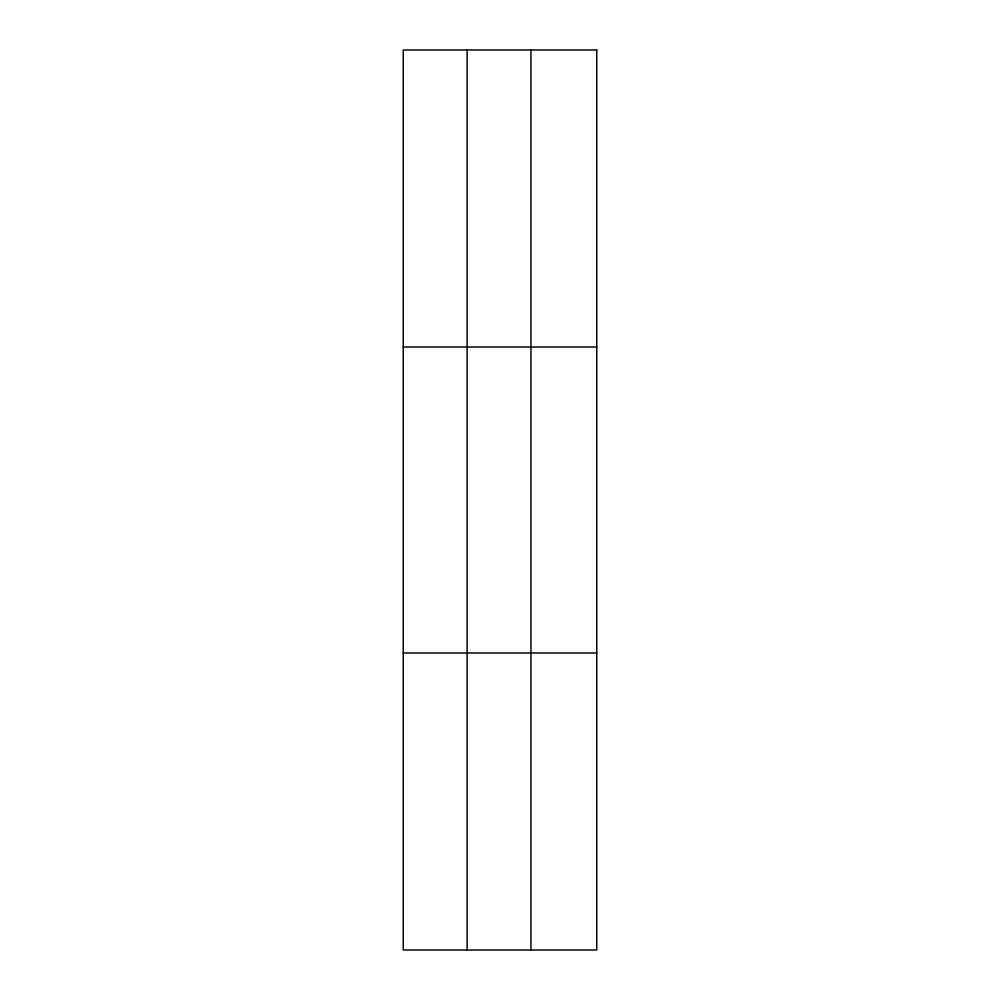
<?xml version="1.0" encoding="UTF-8"?>
<svg xmlns="http://www.w3.org/2000/svg" width="1000" height="1000" viewBox="0 0 1000 1000"><rect width="100%" height="100%" fill="white"/><g stroke="black" fill="none" stroke-linecap="round" stroke-linejoin="round"><path stroke-width="1.5" d="M467.1 50L467.1 950M530.962 50L530.962 950M403.25 347L596.75 347M403.25 653L596.75 653M596.75 50L596.75 950L403.25 950L403.25 50L596.75 50"/></g></svg>
